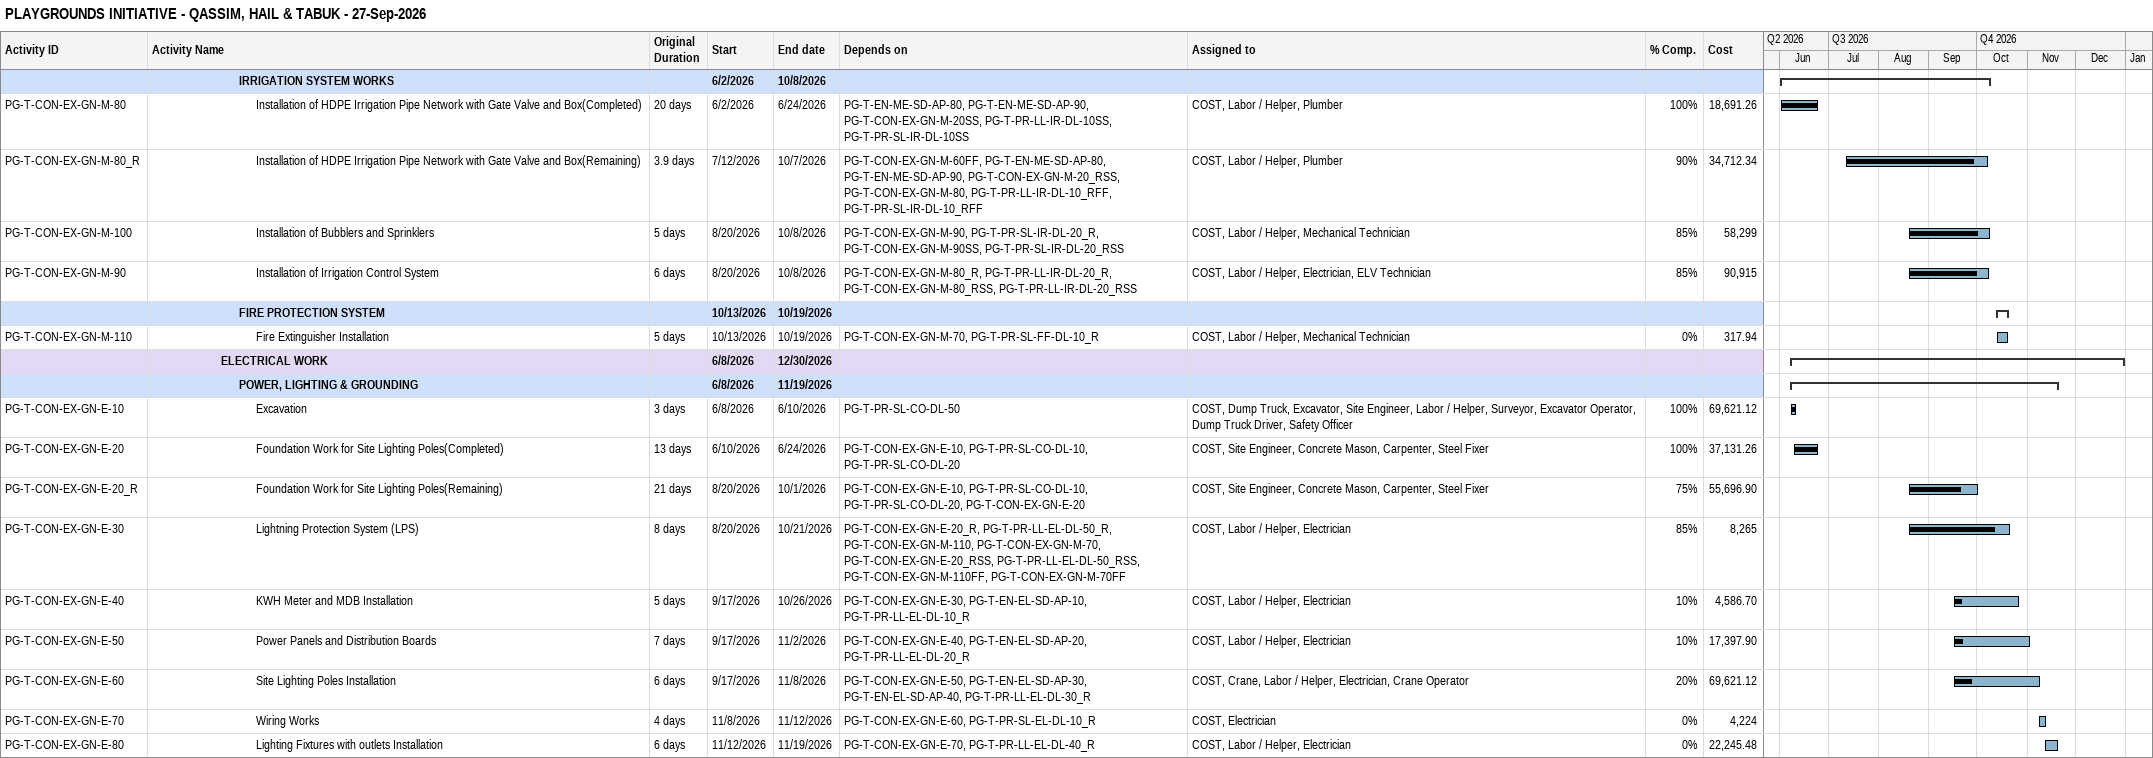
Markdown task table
PLAYGROUNDS INITIATIVE - QASSIM, HAIL & TABUK - 27-Sep-2026

| ID | Level | Task | Original duration | Start | Finish | Predecessors | Resources | % complete | Cost |
|---|---|---|---|---|---|---|---|---|---|
|  | 6 | **IRRIGATION SYSTEM WORKS** |  | 2026-06-02 | 2026-10-08 |  |  |  |  |
| PG-T-CON-EX-GN-M-80 | 7 | Installation of HDPE Irrigation Pipe Network with Gate Valve and Box(Completed) | 20d | 2026-06-02 | 2026-06-24 | PG-T-EN-ME-SD-AP-80, PG-T-EN-ME-SD-AP-90, PG-T-CON-EX-GN-M-20SS, PG-T-PR-LL-IR-DL-10SS, PG-T-PR-SL-IR-DL-10SS | COST, Labor / Helper, Plumber | 100 | 18691.26 |
| PG-T-CON-EX-GN-M-80_R | 7 | Installation of HDPE Irrigation Pipe Network with Gate Valve and Box(Remaining) | 3.9d | 2026-07-12 | 2026-10-07 | PG-T-CON-EX-GN-M-60FF, PG-T-EN-ME-SD-AP-80, PG-T-EN-ME-SD-AP-90, PG-T-CON-EX-GN-M-20_RSS, PG-T-CON-EX-GN-M-80, PG-T-PR-LL-IR-DL-10_RFF, PG-T-PR-SL-IR-DL-10_RFF | COST, Labor / Helper, Plumber | 90 | 34712.34 |
| PG-T-CON-EX-GN-M-100 | 7 | Installation of Bubblers and Sprinklers | 5d | 2026-08-20 | 2026-10-08 | PG-T-CON-EX-GN-M-90, PG-T-PR-SL-IR-DL-20_R, PG-T-CON-EX-GN-M-90SS, PG-T-PR-SL-IR-DL-20_RSS | COST, Labor / Helper, Mechanical Technician | 85 | 58299 |
| PG-T-CON-EX-GN-M-90 | 7 | Installation of Irrigation Control System | 6d | 2026-08-20 | 2026-10-08 | PG-T-CON-EX-GN-M-80_R, PG-T-PR-LL-IR-DL-20_R, PG-T-CON-EX-GN-M-80_RSS, PG-T-PR-LL-IR-DL-20_RSS | COST, Labor / Helper, Electrician, ELV Technician | 85 | 90915 |
|  | 6 | **FIRE PROTECTION SYSTEM** |  | 2026-10-13 | 2026-10-19 |  |  |  |  |
| PG-T-CON-EX-GN-M-110 | 7 | Fire Extinguisher Installation | 5d | 2026-10-13 | 2026-10-19 | PG-T-CON-EX-GN-M-70, PG-T-PR-SL-FF-DL-10_R | COST, Labor / Helper, Mechanical Technician | 0 | 317.94 |
|  | 5 | **ELECTRICAL WORK** |  | 2026-06-08 | 2026-12-30 |  |  |  |  |
|  | 6 | **POWER, LIGHTING & GROUNDING** |  | 2026-06-08 | 2026-11-19 |  |  |  |  |
| PG-T-CON-EX-GN-E-10 | 7 | Excavation | 3d | 2026-06-08 | 2026-06-10 | PG-T-PR-SL-CO-DL-50 | COST, Dump Truck, Excavator, Site Engineer, Labor / Helper, Surveyor, Excavator Operator, Dump Truck Driver, Safety Officer | 100 | 69621.12 |
| PG-T-CON-EX-GN-E-20 | 7 | Foundation Work for Site Lighting Poles(Completed) | 13d | 2026-06-10 | 2026-06-24 | PG-T-CON-EX-GN-E-10, PG-T-PR-SL-CO-DL-10, PG-T-PR-SL-CO-DL-20 | COST, Site Engineer, Concrete Mason, Carpenter, Steel Fixer | 100 | 37131.26 |
| PG-T-CON-EX-GN-E-20_R | 7 | Foundation Work for Site Lighting Poles(Remaining) | 21d | 2026-08-20 | 2026-10-01 | PG-T-CON-EX-GN-E-10, PG-T-PR-SL-CO-DL-10, PG-T-PR-SL-CO-DL-20, PG-T-CON-EX-GN-E-20 | COST, Site Engineer, Concrete Mason, Carpenter, Steel Fixer | 75 | 55696.90 |
| PG-T-CON-EX-GN-E-30 | 7 | Lightning Protection System (LPS) | 8d | 2026-08-20 | 2026-10-21 | PG-T-CON-EX-GN-E-20_R, PG-T-PR-LL-EL-DL-50_R, PG-T-CON-EX-GN-M-110, PG-T-CON-EX-GN-M-70, PG-T-CON-EX-GN-E-20_RSS, PG-T-PR-LL-EL-DL-50_RSS, PG-T-CON-EX-GN-M-110FF, PG-T-CON-EX-GN-M-70FF | COST, Labor / Helper, Electrician | 85 | 8265 |
| PG-T-CON-EX-GN-E-40 | 7 | KWH Meter and MDB Installation | 5d | 2026-09-17 | 2026-10-26 | PG-T-CON-EX-GN-E-30, PG-T-EN-EL-SD-AP-10, PG-T-PR-LL-EL-DL-10_R | COST, Labor / Helper, Electrician | 10 | 4586.70 |
| PG-T-CON-EX-GN-E-50 | 7 | Power Panels and Distribution Boards | 7d | 2026-09-17 | 2026-11-02 | PG-T-CON-EX-GN-E-40, PG-T-EN-EL-SD-AP-20, PG-T-PR-LL-EL-DL-20_R | COST, Labor / Helper, Electrician | 10 | 17397.90 |
| PG-T-CON-EX-GN-E-60 | 7 | Site Lighting Poles Installation | 6d | 2026-09-17 | 2026-11-08 | PG-T-CON-EX-GN-E-50, PG-T-EN-EL-SD-AP-30, PG-T-EN-EL-SD-AP-40, PG-T-PR-LL-EL-DL-30_R | COST, Crane, Labor / Helper, Electrician, Crane Operator | 20 | 69621.12 |
| PG-T-CON-EX-GN-E-70 | 7 | Wiring Works | 4d | 2026-11-08 | 2026-11-12 | PG-T-CON-EX-GN-E-60, PG-T-PR-SL-EL-DL-10_R | COST, Electrician | 0 | 4224 |
| PG-T-CON-EX-GN-E-80 | 7 | Lighting Fixtures with outlets Installation | 6d | 2026-11-12 | 2026-11-19 | PG-T-CON-EX-GN-E-70, PG-T-PR-LL-EL-DL-40_R | COST, Labor / Helper, Electrician | 0 | 22245.48 |
